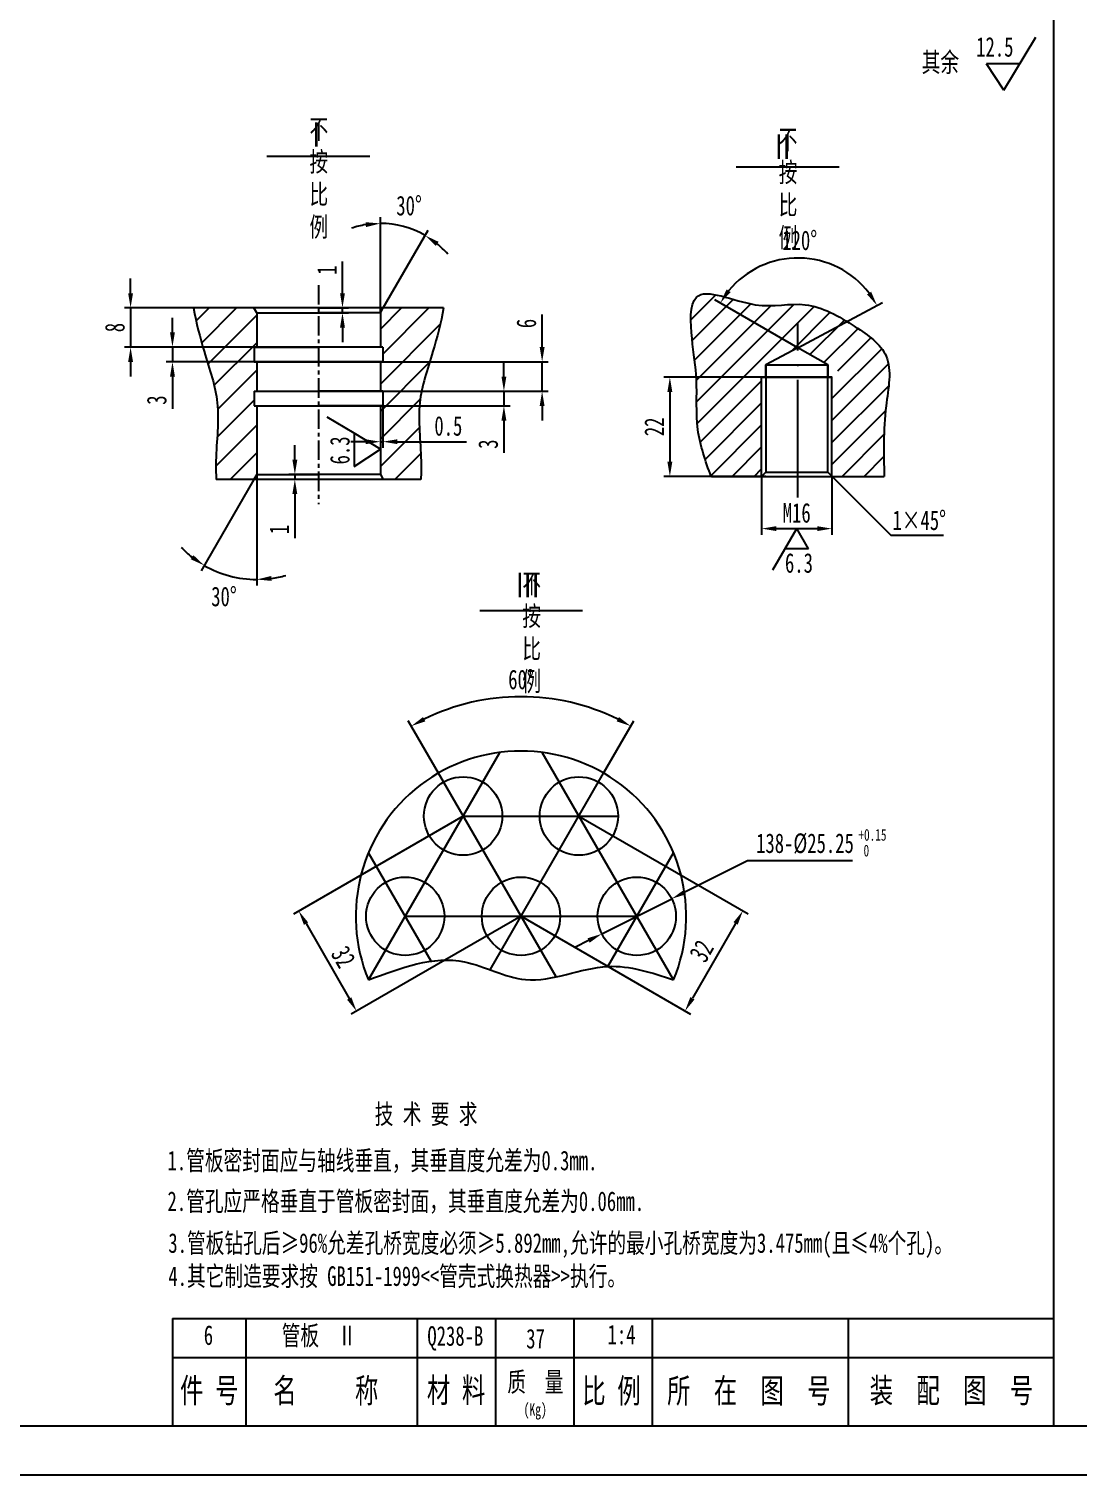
# Model space of a CAD drawing. Extents: x 12575 to 63012, y 39469 to 86293.
# Drawn here: x 23049 to 24763, y 39661 to 42024 of the extents above; entities that cross this region are included whole.
import ezdxf

# ---------------------------------------------------------------- set-up
doc = ezdxf.new("R2010")
doc.units = 0
for name, pattern in [('ACAD_ISO04W100', [30, 24, -3, 0, -3]), ('CENTER', [50.8, 31.75, -6.35, 6.35, -6.35]), ('PHANTOM2', [31.75, 15.875, -3.175, 3.175, -3.175, 3.175, -3.175])]:
    doc.linetypes.add(name, pattern=pattern)
doc.layers.get('0').update_dxf_attribs({"linetype": 'CONTINUOUS'})
doc.layers.get('DEFPOINTS').update_dxf_attribs({"color": 1, "linetype": 'PHANTOM2'})
doc.layers.add('CCX', color=1, linetype='CONTINUOUS')
doc.layers.add('DD', color=1, linetype='CENTER')
doc.styles.add('HZ', font='SIMFANG.TTF', dxfattribs={"width": 0.7})
doc.styles.add('HZ123', font='SIMFANG.TTF', dxfattribs={"width": 0.7, "height": 2.5})
doc.styles.add('WZ5', font='SIMFANG.TTF', dxfattribs={"width": 0.7})
doc.dimstyles.new('ISO-25$0', dxfattribs={"dimscale": 8, "dimtxt": 4, "dimasz": 3, "dimexe": 1.25, "dimexo": 0, "dimgap": 1.2, "dimtad": 1, "dimdec": 0, "dimtxsty": 'HZ', "dimcen": 0, "dimclrd": 256, "dimclrt": 256, "dimazin": 3, "dimtm": 1e-09, "dimtfac": 8, "dimtdec": 0, "dimtmove": 0, "dimatfit": 3})
doc.dimstyles.new('ISO-25$2', dxfattribs={"dimscale": 8, "dimtxt": 4, "dimasz": 3, "dimexe": 1.25, "dimexo": 0, "dimgap": 1.5, "dimtad": 2, "dimtih": 1, "dimtoh": 1, "dimdec": 0, "dimtxsty": 'HZ', "dimcen": 3, "dimazin": 3, "dimtm": 1e-09, "dimtfac": 8, "dimtdec": 0, "dimtmove": 0, "dimatfit": 3})
doc.dimstyles.new('ISO-25$3', dxfattribs={"dimscale": 8, "dimtxt": 4, "dimasz": 3, "dimexe": 1.25, "dimexo": 0, "dimgap": 1.5, "dimtad": 2, "dimtih": 1, "dimtoh": 1, "dimdec": 0, "dimtxsty": 'HZ', "dimcen": -2.5, "dimazin": 3, "dimtm": 1e-09, "dimtfac": 8, "dimtdec": 0, "dimtmove": 0, "dimatfit": 3})

# ---------------------------------------------------------------- blocks, each defined once
blk = doc.blocks.new('*D105')
at = {"layer": 'CCX', "color": 0}
for q in [(24169.9, 41581), (24443.6, 41576.5)]:
    blk.add_line((24305.5, 41502.7), q, dxfattribs=at)
blk.add_arc((24305.5, 41502.7), 146.5, 37.4881, 140.6054, dxfattribs=at)
for points in [[(24195.5, 41593.5), (24188.9, 41598), (24178.6, 41576)], [(24425.1, 41594.1), (24418.4, 41589.8), (24434.7, 41571.7)]]:
    blk.add_solid(points, dxfattribs=at)
at = {"layer": 'DEFPOINTS', "color": 0}
for p in [(24358.6, 41639.3), (24305.5, 41502.7), (24305.5, 41502.7), (24252.9, 41474.7), (24354.1, 41474.7)]:
    blk.add_point(p, dxfattribs=at)
at = {"layer": 'CCX', "color": 0, "insert": (24308.4, 41677.9), "char_height": 32, "attachment_point": 5, "style": 'HZ'}
blk.add_mtext('120%%d', dxfattribs=at)
blk = doc.blocks.new('*D103')
at = {"layer": 'CCX', "color": 0}
for p, q in [((24252.9, 41454.4), (24086.2, 41454.4)), ((24252.9, 41292.4), (24086.2, 41292.4))]:
    blk.add_line(p, q, dxfattribs=at)
at = {"layer": 'CCX'}
blk.add_line((24096.2, 41430.4), (24096.2, 41316.4), dxfattribs=at)
for points in [[(24092.2, 41430.4), (24100.2, 41430.4), (24096.2, 41454.4)], [(24092.2, 41316.4), (24100.2, 41316.4), (24096.2, 41292.4)]]:
    blk.add_solid(points, dxfattribs=at)
at = {"layer": 'DEFPOINTS', "color": 0}
for p in [(24252.9, 41454.4), (24096.2, 41292.4), (24252.9, 41292.4)]:
    blk.add_point(p, dxfattribs=at)
at = {"layer": 'CCX', "insert": (24070.6, 41373.4), "char_height": 32, "attachment_point": 5, "rotation": 90, "style": 'HZ'}
blk.add_mtext('22', dxfattribs=at)
blk = doc.blocks.new('*D104')
at = {"layer": 'CCX', "color": 0}
for p, q in [((24246.1, 41292.4), (24246.1, 41197.1)), ((24360.9, 41292.4), (24360.9, 41197.1))]:
    blk.add_line(p, q, dxfattribs=at)
at = {"layer": 'CCX'}
blk.add_line((24270.1, 41207.1), (24336.9, 41207.1), dxfattribs=at)
for points in [[(24270.1, 41211.1), (24270.1, 41203.1), (24246.1, 41207.1)], [(24336.9, 41211.1), (24336.9, 41203.1), (24360.9, 41207.1)]]:
    blk.add_solid(points, dxfattribs=at)
at = {"layer": 'DEFPOINTS', "color": 0}
for p in [(24246.1, 41292.4), (24360.9, 41292.4), (24360.9, 41207.1)]:
    blk.add_point(p, dxfattribs=at)
at = {"layer": 'CCX', "insert": (24303.5, 41232.7), "char_height": 32, "attachment_point": 5, "style": 'HZ'}
blk.add_mtext('M16', dxfattribs=at)
blk = doc.blocks.new('*D107')
at = {"layer": 'CCX', "color": 0}
for p, q in [((23947.6, 40737.5), (24224.3, 40577.8)), ((23853, 40573.7), (24129.7, 40413.9))]:
    blk.add_line(p, q, dxfattribs=at)
at = {"layer": 'CCX'}
blk.add_line((24203.6, 40562), (24133, 40439.7), dxfattribs=at)
for points in [[(24200.2, 40564), (24207.1, 40560), (24215.6, 40582.8)], [(24129.6, 40441.7), (24136.5, 40437.7), (24121, 40418.9)]]:
    blk.add_solid(points, dxfattribs=at)
at = {"layer": 'DEFPOINTS', "color": 0}
for p in [(23947.6, 40737.5), (23853, 40573.7), (24121, 40418.9)]:
    blk.add_point(p, dxfattribs=at)
at = {"layer": 'CCX', "insert": (24148.1, 40517), "char_height": 32, "attachment_point": 5, "rotation": 60, "style": 'HZ'}
blk.add_mtext('32', dxfattribs=at)
blk = doc.blocks.new('*D106')
at = {"layer": 'CCX', "color": 0}
for p, q in [((23758.4, 40737.5), (23481.1, 40577.4)), ((23853, 40573.7), (23575.7, 40413.6))]:
    blk.add_line(p, q, dxfattribs=at)
at = {"layer": 'CCX'}
blk.add_line((23501.8, 40561.7), (23572.4, 40439.4), dxfattribs=at)
for points in [[(23505.2, 40563.7), (23498.3, 40559.7), (23489.8, 40582.4)], [(23575.8, 40441.4), (23568.9, 40437.4), (23584.4, 40418.6)]]:
    blk.add_solid(points, dxfattribs=at)
at = {"layer": 'DEFPOINTS', "color": 0}
for p in [(23758.4, 40737.5), (23853, 40573.7), (23584.4, 40418.6)]:
    blk.add_point(p, dxfattribs=at)
at = {"layer": 'CCX', "insert": (23562.7, 40507.3), "char_height": 32, "attachment_point": 5, "rotation": 300, "style": 'HZ'}
blk.add_mtext('32', dxfattribs=at)
blk = doc.blocks.new('*D108')
at = {"layer": 'CCX', "color": 0}
for p, q in [((23718, 40807.5), (23668.6, 40893)), ((23988, 40807.5), (24037.4, 40893))]:
    blk.add_line(p, q, dxfattribs=at)
blk.add_arc((23853, 40573.7), 358.8, 63.8337, 116.1663, dxfattribs=at)
for points in [[(23696.7, 40892.1), (23692.9, 40899.2), (23673.6, 40884.4)], [(24013.1, 40899.2), (24009.3, 40892.1), (24032.4, 40884.4)]]:
    blk.add_solid(points, dxfattribs=at)
at = {"layer": 'DEFPOINTS', "color": 0}
for p in [(23915.3, 40927), (23718, 40807.5), (23988, 40807.5), (23802.6, 40486.4), (23910.2, 40474.6)]:
    blk.add_point(p, dxfattribs=at)
at = {"layer": 'CCX', "color": 0, "insert": (23853, 40960.4), "char_height": 32, "attachment_point": 5, "style": 'HZ'}
blk.add_mtext('60°', dxfattribs=at)
blk = doc.blocks.new('*D109')
at = {"layer": 'CCX', "color": 0}
for p, q in [((24222.8, 40664.4), (24120.8, 40613.2)), ((24394.9, 40664.4), (24222.8, 40664.4)), ((23985, 40545), (24099.4, 40602.4)), ((23963.5, 40534.2), (23942.1, 40523.4))]:
    blk.add_line(p, q, dxfattribs=at)
for points in [[(24119, 40616.8), (24122.6, 40609.6), (24099.4, 40602.4)], [(23961.7, 40537.8), (23965.3, 40530.6), (23985, 40545)]]:
    blk.add_solid(points, dxfattribs=at)
at = {"layer": 'DEFPOINTS', "color": 0}
for p in [(24099.4, 40602.4), (23985, 40545)]:
    blk.add_point(p, dxfattribs=at)
at = {"layer": 'CCX', "color": 0, "insert": (24317, 40692.4), "char_height": 32, "attachment_point": 5, "style": 'HZ'}
blk.add_mtext('138-{\\Ftxt|c134;%%C}25.25', dxfattribs=at)
blk = doc.blocks.new('*D123')
at = {"layer": 'CCX'}
for p, q in [((23561.3, 41591.6), (23561.3, 41643.5)), ((23561.3, 41559.6), (23561.3, 41567.6)), ((23561.3, 41535.6), (23561.3, 41511.6))]:
    blk.add_line(p, q, dxfattribs=at)
at = {"layer": 'CCX', "color": 0}
for p, q in [((23522.2, 41567.6), (23571.3, 41567.6)), ((23522.2, 41559.6), (23571.3, 41559.6))]:
    blk.add_line(p, q, dxfattribs=at)
at = {"layer": 'CCX'}
for points in [[(23557.3, 41591.6), (23565.3, 41591.6), (23561.3, 41567.6)], [(23557.3, 41535.6), (23565.3, 41535.6), (23561.3, 41559.6)]]:
    blk.add_solid(points, dxfattribs=at)
at = {"layer": 'DEFPOINTS', "color": 0}
for p in [(23522.2, 41567.6), (23522.2, 41559.6), (23561.3, 41559.6)]:
    blk.add_point(p, dxfattribs=at)
at = {"layer": 'CCX', "insert": (23535.7, 41629.5), "char_height": 32, "attachment_point": 5, "rotation": 90, "style": 'HZ'}
blk.add_mtext('1', dxfattribs=at)
blk = doc.blocks.new('*D124')
at = {"layer": 'CCX', "color": 0}
for p, q in [((23623.2, 41559.6), (23623.2, 41715.7)), ((23627.8, 41567.6), (23701.3, 41694.7))]:
    blk.add_line(p, q, dxfattribs=at)
for start, end in [(99.424, 108.8479), (60, 90), (41.1521, 50.576)]:
    blk.add_arc((23623.2, 41559.6), 146.1, start, end, dxfattribs=at)
for points in [[(23599, 41707.7), (23599.6, 41699.7), (23623.2, 41705.7)], [(23713.7, 41669.1), (23718.3, 41675.7), (23696.3, 41686.1)]]:
    blk.add_solid(points, dxfattribs=at)
at = {"layer": 'DEFPOINTS', "color": 0}
for p in [(23673.2, 41696.8), (23627.8, 41567.6), (23623.2, 41559.6), (23623.2, 41559.6), (23623.2, 41503.6)]:
    blk.add_point(p, dxfattribs=at)
at = {"layer": 'CCX', "color": 0, "insert": (23670.1, 41734.6), "char_height": 32, "attachment_point": 5, "style": 'HZ'}
blk.add_mtext('30°', dxfattribs=at)
blk = doc.blocks.new('*D125')
at = {"layer": 'CCX'}
for p, q in [((23483.5, 41319.6), (23483.5, 41343.6)), ((23483.5, 41295.6), (23483.5, 41287.6)), ((23483.5, 41263.6), (23483.5, 41191.6))]:
    blk.add_line(p, q, dxfattribs=at)
at = {"layer": 'CCX', "color": 0}
for p, q in [((23522.2, 41295.6), (23473.5, 41295.6)), ((23522.2, 41287.6), (23473.5, 41287.6))]:
    blk.add_line(p, q, dxfattribs=at)
at = {"layer": 'CCX'}
for points in [[(23479.5, 41319.6), (23487.5, 41319.6), (23483.5, 41295.6)], [(23479.5, 41263.6), (23487.5, 41263.6), (23483.5, 41287.6)]]:
    blk.add_solid(points, dxfattribs=at)
at = {"layer": 'DEFPOINTS', "color": 0}
for p in [(23483.5, 41287.6), (23522.2, 41295.6), (23522.2, 41287.6)]:
    blk.add_point(p, dxfattribs=at)
at = {"layer": 'CCX', "insert": (23457.9, 41205.6), "char_height": 32, "attachment_point": 5, "rotation": 90, "style": 'HZ'}
blk.add_mtext('1', dxfattribs=at)
blk = doc.blocks.new('*D126')
at = {"layer": 'CCX', "color": 0}
for p, q in [((23416.6, 41287.6), (23330.4, 41138.3)), ((23421.2, 41295.6), (23421.2, 41114))]:
    blk.add_line(p, q, dxfattribs=at)
for start, end in [(223.9565, 231.9782), (240, 270), (278.0218, 286.0435)]:
    blk.add_arc((23421.2, 41295.6), 171.6, start, end, dxfattribs=at)
for points in [[(23317.8, 41163.7), (23313.3, 41157.1), (23335.4, 41147)], [(23445.4, 41121.7), (23444.9, 41129.7), (23421.2, 41124)]]:
    blk.add_solid(points, dxfattribs=at)
at = {"layer": 'DEFPOINTS', "color": 0}
for p in [(23421.2, 41407.6), (23416.6, 41287.6), (23421.2, 41295.6), (23421.2, 41295.6), (23362.5, 41134.4)]:
    blk.add_point(p, dxfattribs=at)
at = {"layer": 'CCX', "color": 0, "insert": (23367.7, 41096), "char_height": 32, "attachment_point": 5, "style": 'HZ'}
blk.add_mtext('30°', dxfattribs=at)
blk = doc.blocks.new('*D127')
at = {"layer": 'CCX', "color": 0}
for p, q in [((23623.2, 41407.6), (23623.2, 41339.1)), ((23627.2, 41407.6), (23627.2, 41339.1))]:
    blk.add_line(p, q, dxfattribs=at)
at = {"layer": 'CCX'}
for p, q in [((23599.2, 41349.1), (23575.2, 41349.1)), ((23623.2, 41349.1), (23627.2, 41349.1)), ((23651.2, 41349.1), (23764, 41349.1))]:
    blk.add_line(p, q, dxfattribs=at)
for points in [[(23599.2, 41353.1), (23599.2, 41345.1), (23623.2, 41349.1)], [(23651.2, 41353.1), (23651.2, 41345.1), (23627.2, 41349.1)]]:
    blk.add_solid(points, dxfattribs=at)
at = {"layer": 'DEFPOINTS', "color": 0}
for p in [(23623.2, 41407.6), (23627.2, 41407.6), (23623.2, 41349.1)]:
    blk.add_point(p, dxfattribs=at)
at = {"layer": 'CCX', "insert": (23734.3, 41374.7), "char_height": 32, "attachment_point": 5, "style": 'HZ'}
blk.add_mtext('0.5', dxfattribs=at)
blk = doc.blocks.new('*D128')
at = {"layer": 'CCX'}
for p, q in [((23215.1, 41591.6), (23215.1, 41615.6)), ((23215.1, 41567.6), (23215.1, 41503.6)), ((23215.1, 41479.6), (23215.1, 41455.6))]:
    blk.add_line(p, q, dxfattribs=at)
at = {"layer": 'CCX', "color": 0}
for p, q in [((23522.2, 41567.6), (23205.1, 41567.6)), ((23522.2, 41503.6), (23205.1, 41503.6))]:
    blk.add_line(p, q, dxfattribs=at)
at = {"layer": 'CCX'}
for points in [[(23211.1, 41591.6), (23219.1, 41591.6), (23215.1, 41567.6)], [(23211.1, 41479.6), (23219.1, 41479.6), (23215.1, 41503.6)]]:
    blk.add_solid(points, dxfattribs=at)
at = {"layer": 'DEFPOINTS', "color": 0}
for p in [(23522.2, 41567.6), (23215.1, 41503.6), (23522.2, 41503.6)]:
    blk.add_point(p, dxfattribs=at)
at = {"layer": 'CCX', "insert": (23189.5, 41535.6), "char_height": 32, "attachment_point": 5, "rotation": 90, "style": 'HZ'}
blk.add_mtext('8', dxfattribs=at)
blk = doc.blocks.new('*D129')
at = {"layer": 'CCX'}
for p, q in [((23283.5, 41527.6), (23283.5, 41551.6)), ((23283.5, 41503.6), (23283.5, 41479.6)), ((23283.5, 41455.6), (23283.5, 41402.7))]:
    blk.add_line(p, q, dxfattribs=at)
at = {"layer": 'CCX', "color": 0}
for p, q in [((23522.2, 41503.6), (23273.5, 41503.6)), ((23522.2, 41479.6), (23273.5, 41479.6))]:
    blk.add_line(p, q, dxfattribs=at)
at = {"layer": 'CCX'}
for points in [[(23279.5, 41527.6), (23287.5, 41527.6), (23283.5, 41503.6)], [(23279.5, 41455.6), (23287.5, 41455.6), (23283.5, 41479.6)]]:
    blk.add_solid(points, dxfattribs=at)
at = {"layer": 'DEFPOINTS', "color": 0}
for p in [(23522.2, 41503.6), (23283.5, 41479.6), (23522.2, 41479.6)]:
    blk.add_point(p, dxfattribs=at)
at = {"layer": 'CCX', "insert": (23257.9, 41417.1), "char_height": 32, "attachment_point": 5, "rotation": 90, "style": 'HZ'}
blk.add_mtext('3', dxfattribs=at)
blk = doc.blocks.new('*D130')
at = {"layer": 'CCX'}
for p, q in [((23887.5, 41503.6), (23887.5, 41556.8)), ((23887.5, 41431.6), (23887.5, 41479.6)), ((23887.5, 41407.6), (23887.5, 41383.6))]:
    blk.add_line(p, q, dxfattribs=at)
at = {"layer": 'CCX', "color": 0}
for p, q in [((23522.2, 41479.6), (23897.5, 41479.6)), ((23522.2, 41431.6), (23897.5, 41431.6))]:
    blk.add_line(p, q, dxfattribs=at)
at = {"layer": 'CCX'}
for points in [[(23883.5, 41503.6), (23891.5, 41503.6), (23887.5, 41479.6)], [(23883.5, 41407.6), (23891.5, 41407.6), (23887.5, 41431.6)]]:
    blk.add_solid(points, dxfattribs=at)
at = {"layer": 'DEFPOINTS', "color": 0}
for p in [(23522.2, 41479.6), (23522.2, 41431.6), (23887.5, 41431.6)]:
    blk.add_point(p, dxfattribs=at)
at = {"layer": 'CCX', "insert": (23861.9, 41542.2), "char_height": 32, "attachment_point": 5, "rotation": 90, "style": 'HZ'}
blk.add_mtext('6', dxfattribs=at)
blk = doc.blocks.new('*D131')
at = {"layer": 'CCX'}
for p, q in [((23825.1, 41455.6), (23825.1, 41479.6)), ((23825.1, 41431.6), (23825.1, 41407.6)), ((23825.1, 41383.6), (23825.1, 41330.7))]:
    blk.add_line(p, q, dxfattribs=at)
at = {"layer": 'CCX', "color": 0}
for p, q in [((23522.2, 41431.6), (23835.1, 41431.6)), ((23522.2, 41407.6), (23835.1, 41407.6))]:
    blk.add_line(p, q, dxfattribs=at)
at = {"layer": 'CCX'}
for points in [[(23821.1, 41455.6), (23829.1, 41455.6), (23825.1, 41431.6)], [(23821.1, 41383.6), (23829.1, 41383.6), (23825.1, 41407.6)]]:
    blk.add_solid(points, dxfattribs=at)
at = {"layer": 'DEFPOINTS', "color": 0}
for p in [(23522.2, 41431.6), (23522.2, 41407.6), (23825.1, 41407.6)]:
    blk.add_point(p, dxfattribs=at)
at = {"layer": 'CCX', "insert": (23799.5, 41345.1), "char_height": 32, "attachment_point": 5, "rotation": 90, "style": 'HZ'}
blk.add_mtext('3', dxfattribs=at)

msp = doc.modelspace()

# ---------------------------------------------------------------- hatches: boundary and pattern name
at = {"layer": 'CCX'}
h = msp.add_hatch(dxfattribs=at)
h.set_pattern_fill('ANSI31', color=256, scale=8, style=0)
h.set_pattern_definition([(45, (9889.635, 14196.226), (-17.960512, 17.960512), [])])
edge = h.paths.add_edge_path()
edge.add_spline(control_points=[(24446.6, 41292.4), (24445.6, 41329.8), (24443.8, 41393.7), (24465.3, 41491.5), (24393.4, 41542.3), (24320.2, 41584.1), (24235.9, 41559.4), (24125.8, 41617.3), (24131.4, 41512.7), (24142.8, 41448), (24136.1, 41368.4), (24154.5, 41317.5), (24163.6, 41292.3)], knot_values=[0, 0, 0, 0, 115.098488, 196.669162, 266.295197, 355.556082, 437.241081, 534.086906, 601.648289, 669.209672, 750.815716, 830.57495, 830.57495, 830.57495, 830.57495], degree=3, periodic=0)
edge.add_line((24163.6, 41292.4), (24246.1, 41292.4))
edge.add_line((24246.1, 41292.4), (24246.1, 41474.7))
edge.add_line((24246.1, 41474.7), (24252.9, 41474.7))
edge.add_line((24252.9, 41474.7), (24305.5, 41502.7))
edge.add_line((24305.5, 41502.7), (24389.2, 41454.4))
edge.add_line((24389.2, 41454.4), (24360.9, 41454.4))
edge.add_line((24360.9, 41454.4), (24360.9, 41292.4))
edge.add_line((24360.9, 41292.4), (24446.6, 41292.4))
h = msp.add_hatch(dxfattribs=at)
h.set_pattern_fill('ANSI31', color=256, scale=10, style=0)
h.set_pattern_definition([(45, (-9881.964, 2729.612), (-22.45064, 22.45064), [])])
edge = h.paths.add_edge_path()
edge.add_line((23421.2, 41559.6), (23416.6, 41567.6))
edge.add_line((23416.6, 41567.6), (23318.1, 41567.6))
edge.add_spline(control_points=[(23318.1, 41567.6), (23322.2, 41543.3), (23337.7, 41484.9), (23364.2, 41411.9), (23354, 41340.6), (23354.5, 41297.6), (23355.1, 41287.6)], knot_values=[17.632451, 17.632451, 17.632451, 17.632451, 25.434709, 36.288293, 48.154245, 51.806703, 51.806703, 51.806703, 51.806703], degree=3, periodic=0)
edge.add_line((23355.1, 41287.6), (23416.6, 41287.6))
edge.add_line((23416.6, 41287.6), (23421.2, 41295.6))
edge.add_line((23421.2, 41295.6), (23421.2, 41407.6))
edge.add_line((23421.2, 41407.6), (23417.2, 41407.6))
edge.add_line((23417.2, 41407.6), (23417.2, 41431.6))
edge.add_line((23417.2, 41431.6), (23421.2, 41431.6))
edge.add_line((23421.2, 41431.6), (23421.2, 41479.6))
edge.add_line((23421.2, 41479.6), (23417.2, 41479.6))
edge.add_line((23417.2, 41479.6), (23417.2, 41503.6))
edge.add_line((23417.2, 41503.6), (23421.2, 41503.6))
edge.add_line((23421.2, 41503.6), (23421.2, 41559.6))
edge = h.paths.add_edge_path()
edge.add_spline(control_points=[(23689.4, 41287.6), (23689.9, 41297.6), (23690.4, 41340.6), (23680.3, 41411.9), (23706.7, 41484.9), (23722.2, 41543.3), (23726.4, 41567.6)], knot_values=[17.632451, 17.632451, 17.632451, 17.632451, 21.284909, 33.150862, 44.004446, 51.806703, 51.806703, 51.806703, 51.806703], degree=3, periodic=0)
edge.add_line((23726.4, 41567.6), (23627.8, 41567.6))
edge.add_line((23627.8, 41567.6), (23623.2, 41559.6))
edge.add_line((23623.2, 41559.6), (23623.2, 41503.6))
edge.add_line((23623.2, 41503.6), (23627.2, 41503.6))
edge.add_line((23627.2, 41503.6), (23627.2, 41479.6))
edge.add_line((23627.2, 41479.6), (23623.2, 41479.6))
edge.add_line((23623.2, 41479.6), (23623.2, 41431.6))
edge.add_line((23623.2, 41431.6), (23627.2, 41431.6))
edge.add_line((23627.2, 41431.6), (23627.2, 41407.6))
edge.add_line((23627.2, 41407.6), (23623.2, 41407.6))
edge.add_line((23623.2, 41407.6), (23623.2, 41336.9))
edge.add_line((23623.2, 41336.9), (23623.5, 41336.7))
edge.add_line((23623.5, 41336.7), (23623.2, 41336.6))
edge.add_line((23623.2, 41336.6), (23623.2, 41295.6))
edge.add_line((23623.2, 41295.6), (23627.8, 41287.6))
edge.add_line((23627.8, 41287.6), (23689.4, 41287.6))

# ---------------------------------------------------------------- linework, layer by layer
at = {"color": 7}
msp.add_line((24723.4, 39740.7), (24723.4, 44332.7), dxfattribs=at)
at = {"ltscale": 8}
for p, q in [((24641.7, 41923.4), (24694.4, 42010.3)), ((24641.7, 41923.4), (24694.4, 42010.3)), ((24641.7, 41923.4), (24613.6, 41966.6)), ((24667.9, 41966.6), (24613.6, 41966.6)), ((24641.7, 41923.4), (24613.6, 41966.6)), ((24667.9, 41966.6), (24613.6, 41966.6)), ((23580.3, 41362.9), (23536.5, 41389.4)), ((23623.5, 41336.7), (23580.3, 41362.9)), ((23580.3, 41362.9), (23580.3, 41308.6))]:
    msp.add_line(p, q, dxfattribs=at)
for p, q in [((23726.4, 41567.6), (23318.1, 41567.6)), ((23421.2, 41559.6), (23416.6, 41567.6)), ((23623.2, 41559.6), (23627.8, 41567.6)), ((23421.2, 41559.6), (23421.2, 41503.6)), ((23421.2, 41559.6), (23522.2, 41559.6)), ((23623.2, 41559.6), (23522.2, 41559.6)), ((23623.2, 41559.6), (23623.2, 41503.6)), ((23417.2, 41503.6), (23417.2, 41479.6)), ((23417.2, 41503.6), (23522.2, 41503.6)), ((23627.2, 41503.6), (23522.2, 41503.6)), ((23627.2, 41503.6), (23627.2, 41479.6)), ((24305.5, 41502.7), (24252.9, 41474.7)), ((24354.1, 41474.7), (24305.5, 41502.7)), ((23417.2, 41479.6), (23522.2, 41479.6)), ((23421.2, 41479.6), (23421.2, 41431.6)), ((23627.2, 41479.6), (23522.2, 41479.6)), ((23623.2, 41479.6), (23623.2, 41431.6)), ((24252.9, 41474.7), (24354.1, 41474.7)), ((24246.1, 41454.4), (24360.9, 41454.4)), ((23417.2, 41431.6), (23417.2, 41407.6)), ((23417.2, 41431.6), (23522.2, 41431.6)), ((23627.2, 41431.6), (23522.2, 41431.6)), ((23627.2, 41431.6), (23627.2, 41407.6)), ((23417.2, 41407.6), (23522.2, 41407.6)), ((23421.2, 41407.6), (23421.2, 41295.6)), ((23627.2, 41407.6), (23522.2, 41407.6)), ((23623.2, 41407.6), (23623.2, 41295.6)), ((23580.3, 41308.6), (23623.5, 41336.7)), ((23689.4, 41287.6), (23355.1, 41287.6)), ((23421.2, 41295.6), (23416.6, 41287.6)), ((23421.2, 41295.6), (23522.2, 41295.6)), ((23623.2, 41295.6), (23522.2, 41295.6)), ((23623.2, 41295.6), (23627.8, 41287.6)), ((24164.3, 41292.4), (24446.6, 41292.4)), ((24246.1, 41292.4), (24252.9, 41299.2)), ((24252.9, 41299.2), (24354.1, 41299.2)), ((24264.5, 41139.5), (24303.5, 41207.1)), ((24322.6, 41173.9), (24303.5, 41207.1)), ((23283.4, 39916.7), (23283.4, 39740.7)), ((23283.4, 39852.7), (24723.4, 39852.7)), ((27947.4, 39740.7), (21499.4, 39740.7))]:
    msp.add_line(p, q)
at = {"color": 0}
msp.add_line((24322.6, 41173.9), (24284.4, 41173.9), dxfattribs=at)
at = {"const_width": 2.4}
msp.add_lwpolyline([(27947.4, 39740.7), (27947.4, 44332.7), (21499.4, 44332.7), (21499.4, 39740.7), (27947.4, 39740.7)], dxfattribs=at)
at = {"color": 0}
msp.add_lwpolyline([(24354.1, 41299.2), (24354.1, 41454.4), (24354.1, 41474.7), (24305.5, 41502.7), (24252.9, 41474.7), (24354.1, 41474.7), (24354.1, 41454.4), (24360.9, 41454.4), (24246.1, 41454.4), (24252.9, 41454.4), (24252.9, 41474.7), (24252.9, 41299.2)], dxfattribs=at)
for centre in [(23758.4, 40737.5), (23947.6, 40737.5), (23663.8, 40573.7), (23853, 40573.7), (24042.2, 40573.7)]:
    msp.add_circle(centre, 64)
at = {"layer": 'CCX'}
for p, q in [((23437.9, 41815.5), (23606, 41815.5)), ((24204.5, 41798.2), (24372.6, 41798.2)), ((24246.1, 41292.4), (24246.1, 41454.4)), ((24360.9, 41292.4), (24360.9, 41454.4)), ((24354.1, 41299.2), (24457, 41196.3)), ((24457, 41196.3), (24543.1, 41196.3)), ((23785.6, 41073.1), (23953.7, 41073.1)), ((23603.8, 40469.8), (23818.4, 40841.5)), ((24102.2, 40469.8), (23887.6, 40841.5)), ((23910.2, 40474.6), (23718, 40807.5)), ((23802.6, 40486.4), (23988, 40807.5)), ((23758.4, 40737.5), (23947.6, 40737.5)), ((23947.6, 40737.5), (24011.6, 40737.5)), ((23706.2, 40500.2), (23603.8, 40677.6)), ((23994.9, 40491.8), (24102.2, 40677.6)), ((23663.8, 40573.7), (23853, 40573.7)), ((23853, 40573.7), (24042.2, 40573.7)), ((23283.4, 39916.7), (24723.4, 39916.7)), ((23403.4, 39916.7), (23403.4, 39740.7)), ((23683.4, 39916.7), (23683.4, 39740.7)), ((23811.4, 39916.7), (23811.4, 39740.7)), ((23939.4, 39916.7), (23939.4, 39740.7)), ((24067.4, 39916.7), (24067.4, 39740.7)), ((24387.4, 39916.7), (24387.4, 39740.7))]:
    msp.add_line(p, q, dxfattribs=at)
at = {"layer": 'CCX', "color": 3}
msp.add_line((28027.4, 39660.7), (21299.4, 39660.7), dxfattribs=at)
at = {"layer": 'CCX'}
msp.add_arc((23853, 40573.7), 270, 337.3606, 202.6394, dxfattribs=at)
for points in [[(24163.6, 41292.3), (24142, 41369.1), (24139.6, 41450.7), (24132.4, 41517.8), (24139.6, 41585), (24235.7, 41573), (24317.4, 41573), (24399.1, 41537), (24449.5, 41489), (24449.5, 41407.5), (24446.6, 41292.4)], [(23603.8, 40469.8), (23760.9, 40499.3), (23860.2, 40470.3), (23994.9, 40491.8), (24102.2, 40469.8)]]:
    msp.add_spline(points, degree=3, dxfattribs=at)
for points in [[(23318.1, 41567.6), (23322.2, 41543.3), (23337.7, 41484.9), (23364.2, 41411.9), (23354, 41340.6), (23354.5, 41297.6), (23355.1, 41287.6)], [(23726.4, 41567.6), (23722.2, 41543.3), (23706.7, 41484.9), (23680.3, 41411.9), (23690.4, 41340.6), (23689.9, 41297.6), (23689.4, 41287.6)]]:
    msp.add_open_spline(points, degree=3, knots=[17.632451, 17.632451, 17.632451, 17.632451, 25.434709, 36.288293, 48.154245, 51.806703, 51.806703, 51.806703, 51.806703], dxfattribs=at)
at = {"layer": 'DD'}
msp.add_line((23522.2, 41605.1), (23522.2, 41247.2), dxfattribs=at)
at = {"layer": 'DD', "linetype": 'ACAD_ISO04W100', "ltscale": 8}
msp.add_line((24305.5, 41258.2), (24305.5, 41542.7), dxfattribs=at)

# ---------------------------------------------------------------- texts
at = {"style": 'HZ', "width": 0.7}
for s, p in [('其余', (24507.7, 41953.2)), ('12.5', (24596.7, 41978.2))]:
    msp.add_text(s, height=32, dxfattribs=at).set_placement(p)
at = {"layer": 'CCX', "width": 0.7}
for s, height, style, p in [('其余', 32, 'HZ', (24507.7, 41953.2)), ('12.5', 32, 'HZ', (24596.7, 41978.2)), ('1×45°', 32.04, 'HZ', (24459.9, 41204.8)), ('6.3', 32, 'HZ', (24284.3, 41135)), ('+0.15', 19.2, 'HZ', (24404.4, 40697.2)), ('0', 19.2, 'HZ', (24412.7, 40671.5)), ('技 术 要 求', 32, 'HZ', (23614, 40234.5)), ('1.管板密封面应与轴线垂直，其垂直度允差为0.3mm.', 32, 'HZ', (23275.4, 40158.7)), ('2.管孔应严格垂直于管板密封面，其垂直度允差为0.06mm.', 32, 'HZ', (23275.4, 40092.2)), ('3.管板钻孔后≥96%%%允差孔桥宽度必须≥5.892mm,允许的最小孔桥宽度为3.475mm(且≤4%%%个孔)。', 32, 'HZ', (23276.8, 40023.9)), ('4.其它制造要求按 GB151-1999<<管壳式换热器>>执行。', 32, 'HZ', (23276.8, 39969.8)), ('管板  Ⅱ', 32, 'HZ', (23462, 39872.8)), ('6', 32, 'HZ', (23334.7, 39873.4)), ('Q238-B', 32, 'HZ', (23700, 39872)), ('37', 32, 'HZ', (23861.5, 39867.6)), ('1:4', 32, 'HZ', (23994.5, 39874.5)), ('件 号', 40, 'WZ5', (23295.9, 39779.1)), ('  名     称', 40, 'WZ5', (23410.2, 39778.8)), ('材 料', 40, 'WZ5', (23699.3, 39779.5)), ('质  量', 32, 'WZ5', (23830.7, 39796.9)), ('比 例', 40, 'WZ5', (23953.1, 39778.4)), ('所  在  图  号', 40, 'WZ5', (24091.7, 39778.6)), ('装  配  图  号', 40, 'WZ5', (24422.8, 39779.1)), ('(Kg)', 20.02, 'HZ', (23857.2, 39757.9))]:
    msp.add_text(s, height=height, dxfattribs=dict(at, style=style)).set_placement(p)
at = {"layer": 'CCX', "linetype": 'BYBLOCK', "style": 'HZ123', "width": 0.8}
for s, p in [('Ⅰ', (23496.6, 41831)), ('Ⅱ', (24258.8, 41811.1)), ('Ⅲ', (23842.2, 41095.1))]:
    msp.add_text(s, height=40, dxfattribs=at).set_placement(p)
at = {"layer": 'CCX', "style": 'HZ', "width": 0.7}
msp.add_text('6.3', height=32, rotation=90, dxfattribs=at).set_placement((23572.9, 41312))
at = {"layer": 'CCX', "linetype": 'BYBLOCK', "char_height": 32, "width": 0.75, "attachment_point": 5, "style": 'HZ123'}
for insert in [(23522.7, 41804.9), (24289.3, 41787.6), (23870.4, 41062.5)]:
    msp.add_mtext('\\fﾷￂￋￎ_GB2312|b0|i0|c134|p49;\\P不按比例', dxfattribs=dict(at, insert=insert))

# ---------------------------------------------------------------- dimensions: what is measured, and where the dimension line sits
at = {"layer": 'CCX'}
for base, line1, line2, picture, middle in [((23673.173, 41696.8456), ((23623.2108, 41559.5755), (23623.2108, 41503.5755)), ((23623.2108, 41559.5755), (23627.8296, 41567.5755)), '*D124', (23670.1003, 41734.5697)), ((23362.5334, 41134.3609), ((23421.2108, 41407.5755), (23421.2108, 41295.5755)), ((23421.2108, 41295.5755), (23416.592, 41287.5755)), '*D126', (23367.7262, 41095.9683)), ((23915.3, 40927), ((23802.6, 40486.4), (23988, 40807.5)), ((23910.2, 40474.6), (23718, 40807.5)), '*D108', (23853, 40960.4))]:
    dim = msp.add_angular_dim_2l(base=base, line1=line1, line2=line2, dimstyle='ISO-25$2', dxfattribs=at)
    dim.commit()
    dim.dimension.update_dxf_attribs({"geometry": picture, "text_midpoint": middle})
dim = msp.add_angular_dim_2l(base=(24358.6, 41639.3), line1=((24354.1, 41474.7), (24305.5, 41502.7)), line2=((24305.5, 41502.7), (24252.9, 41474.7)), text='120%%d', dimstyle='ISO-25$2', dxfattribs=at)
dim.commit()
dim.dimension.update_dxf_attribs({"geometry": '*D105', "text_midpoint": (24308.4, 41677.9)})
for base, p1, p2, angle, text, picture, middle, dimtype in [((23561.3, 41559.6), (23522.2, 41567.6), (23522.2, 41559.6), 90, '1', '*D123', (23561.3, 41629.5), 160), ((23215.1, 41503.6), (23522.2, 41567.6), (23522.2, 41503.6), 90, '8', '*D128', (23215.1, 41535.6), 160), ((23283.5, 41479.6), (23522.2, 41503.6), (23522.2, 41479.6), 90, '3', '*D129', (23283.5, 41417.1), 160), ((23887.5, 41431.6), (23522.2, 41479.6), (23522.2, 41431.6), 90, '6', '*D130', (23887.5, 41542.2), 160), ((23825.1, 41407.6), (23522.2, 41431.6), (23522.2, 41407.6), 90, '3', '*D131', (23825.1, 41345.1), 160), ((23483.5, 41287.6), (23522.2, 41295.6), (23522.2, 41287.6), 90, '1', '*D125', (23483.5, 41205.6), 160), ((23584.4, 40418.6), (23758.4, 40737.5), (23853, 40573.7), 300, '32', '*D106', (23540.6, 40494.5), 161), ((24121, 40418.9), (23947.6, 40737.5), (23853, 40573.7), 240, '32', '*D107', (24170.2, 40504.2), 161)]:
    dim = msp.add_linear_dim(base=base, p1=p1, p2=p2, angle=angle, text=text, dimstyle='ISO-25$0', dxfattribs=at)
    dim.commit()
    dim.dimension.update_dxf_attribs({"geometry": picture, "text_midpoint": middle, "dimtype": dimtype})
dim = msp.add_linear_dim(base=(24096.2, 41292.4), p1=(24252.9, 41454.4), p2=(24252.9, 41292.4), angle=270, text='22', dimstyle='ISO-25$0', dxfattribs=at)
dim.commit()
dim.dimension.update_dxf_attribs({"geometry": '*D103', "text_midpoint": (24070.6, 41373.4)})
dim = msp.add_linear_dim(base=(23623.2, 41349.1), p1=(23627.2, 41407.6), p2=(23623.2, 41407.6), text='0.5', dimstyle='ISO-25$0', dxfattribs=at)
dim.commit()
dim.dimension.update_dxf_attribs({"geometry": '*D127', "text_midpoint": (23734.3, 41349.1), "dimtype": 160})
dim = msp.add_linear_dim(base=(24360.9, 41207.1), p1=(24246.1, 41292.4), p2=(24360.9, 41292.4), text='M16', dimstyle='ISO-25$0', dxfattribs=at)
dim.commit()
dim.dimension.update_dxf_attribs({"geometry": '*D104', "text_midpoint": (24303.5, 41232.7)})
dim = msp.add_diameter_dim_2p(p1=(23985, 40545), p2=(24099.4, 40602.4), text='138-{\\Ftxt|c134;%%C}25.25', dimstyle='ISO-25$3', dxfattribs=at)
dim.commit()
dim.dimension.update_dxf_attribs({"geometry": '*D109', "text_midpoint": (24317, 40664.4), "dimtype": 163})

doc.saveas('drawing.dxf')
